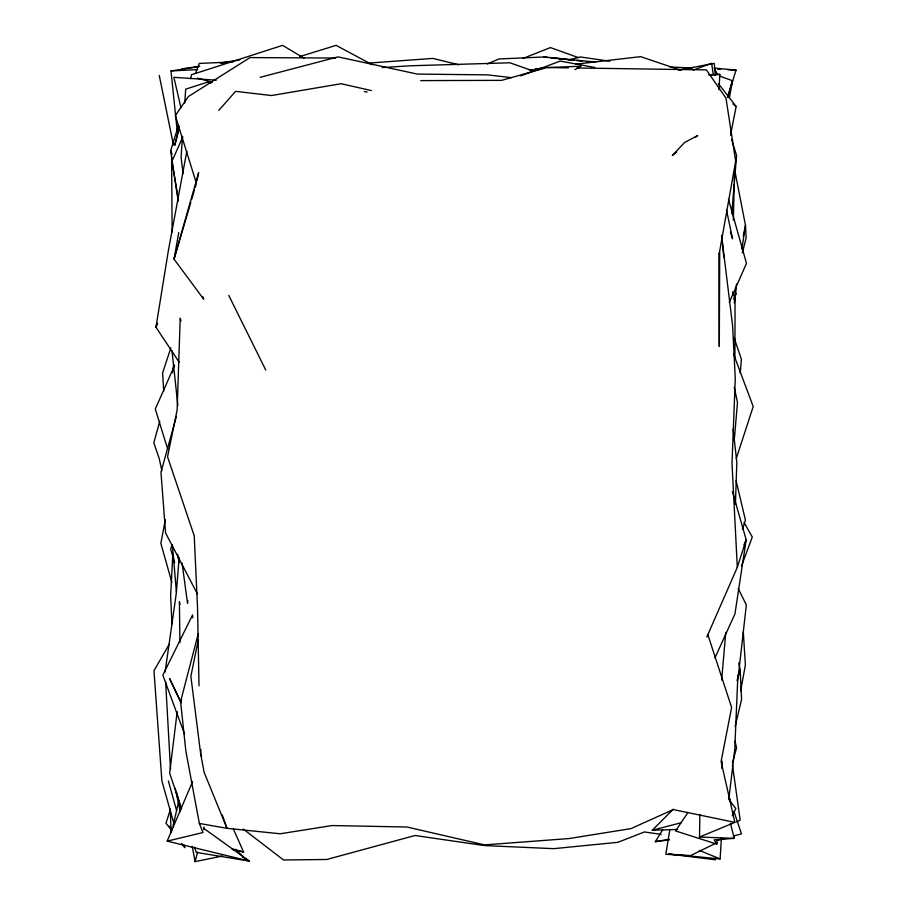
<?xml version="1.0" encoding="UTF-8"?>
<svg xmlns="http://www.w3.org/2000/svg" width="907" height="907" viewBox="0 0 907 907"><rect width="100%" height="100%" fill="white"/><g stroke="black" fill="none" stroke-linecap="round" stroke-linejoin="round"><path stroke-width="1.36" d="M734.919 359.353L735.067 298.471L732.573 291.986M730.418 823.284L734.285 838.351L699.524 837.048L699.864 814.407M734.148 184.087L733.366 220.118M734.228 181.321L734.489 173.033M735.418 504.451L736.824 462.253L733.105 428.977M172.806 554.132L170.641 595.763L171.945 623.971M718.979 89.827L719.852 74.408L708.582 74.839M715.589 859.802L668.663 853.997L720.113 858.918L721.405 838.023M200.923 749.624L200.651 753.796L204.12 772.322L226.988 828.318L280.206 833.771L332.087 825.551L406.971 827.025L484.565 844.905L569.279 838.533L630.932 828.613L673.289 809.577L734.863 822.377L721.099 761.529L731.609 707.471L707.936 634.923M688.028 812.377L675.579 830.937L716.779 844.122L717.063 839.905M721.779 768.376L722.244 761.37M182.5 136.367L181.094 157.194L183.033 173.759M184.756 103.035L185.697 89.158L207.068 82.288L211.161 82.991M179.155 557.714L176.241 593.779L165.085 672.008M731.756 213.825L736.575 155.448L731.586 139.349M740.225 373.299L741.393 359.251L734.103 337.778M734.239 440.473L737.493 402.413L734.239 387.368M721.655 680.08L725.759 632.417M203.769 829.78L204.086 827.059M728.752 799.657L734.761 749.545L737.584 682.529L746.348 604.912L738.139 588.462M187.874 600.513L187.534 603.302L182.092 563.224M177.205 711.587L169.643 773.138L181.649 808.817M172.432 372.8L173.713 364.399M734.251 299.389L734.681 296.589M735.101 293.8L736.586 284.016M741.881 249.096L745.486 225.344L735.021 171.684M669.865 829.406L665.829 854.315L690.635 855.55L717.482 842.444M734.228 302.847L735.804 293.335L735.611 287.7M178.747 232.577L174.031 259.119L203.678 299.185L202.703 296.578M729.421 97.661L732.505 80.734L719.67 76.109M740.656 690.862L745.384 664.944L743.298 631.737M186.853 151.004L168.351 250.706L155.97 327.257L179.155 362.165M165.289 519.745L160.856 543.406L171.876 582.453M730.52 135.188L736.155 106.459L718.389 83.671M198.191 640.331L190.867 676.316L200.651 753.796L201.592 756.461M743.23 236.296L745.486 225.344L746.144 237.906L742.345 252.906M196.978 180.64L198.644 172.613L174.031 259.119L190.833 202.272M734.273 300.081L735.804 293.335L734.035 298.652M178.702 801.187L173.09 825.812L173.486 826.787M179.291 126.288L174.768 145.29L179.053 129.157M190.595 78.773L191.558 74.703L282.61 45.361L304.321 58.32M735.112 726.643L741.575 699.49L740.157 669.819L738.729 662.972M198.191 633.959L180.572 701.644L185.878 751.234L199.359 823.454L202.975 832.558L167.16 841.14L192.545 781.732M222.487 856.015L195.084 861.65L197.635 852.07M159.745 421.302L153.793 442.854L159.133 458.273L161.865 470.608M176.4 416.472L160.97 472.275L165.596 532.987L197.363 593.87M732.459 762.719L736.563 747.901L734.999 741.008M727.743 97.026L732.505 80.734L727.731 96.947M737.006 680.613L740.157 669.819L737.776 676.407M191.626 199.563L194.427 190.085M195.232 187.375L196.422 183.316L175.312 115.631L188.384 96.527L250.015 57.583L335.783 58.037M171.888 545.107L170.686 549.132L174.677 562.725M178.509 125.189L170.675 150.789L178.169 201.241M157.183 323.311L155.97 327.257L157.523 323.346M730.623 87.548L736.065 70.088L714.194 68.059L717.369 74.227M170.244 809.974L165.981 823.216L171.899 830.653M742.425 529.518L745.441 520.153L736.133 480.801M706.791 637.088L737.312 567.294L746.189 539.767L732.391 491.435M736.223 458.67L753.207 406.529L733.434 353.719M170.856 347.903L162.591 373.026L163.736 391.223M741.427 566.195L752.288 537.012L744.001 522.466M195.402 73.501L199.336 63.411L233.031 61.948M181.615 699.036L180.572 701.644L169.541 678.515L181.185 702.766M743.955 544.903L746.189 539.767L734.942 613.948L714.92 657.972M729.251 302.473L746.484 263.37L728.468 199.291M174.62 365.374L155.29 409.068L167.738 449.214M182.772 137.025L171.865 161.514L178.282 198.452M732.266 815.824L735.86 808.602L729.886 801.017M169.167 644.355L153.963 670.749L161.888 780.961L174.121 824.282M669.241 839.961L655.319 841.673L662.722 829.746M218.734 110.45L235.605 91.358L271.499 95.541L341.145 83.716L371.451 90.587M677.699 829.486L652.326 830.2L673.243 809.203M676.701 152.036L672.28 155.516L684.638 142.456L697.698 135.506L695.488 137.252M574.845 69.68L580.99 66.211L547.091 67.549L501.65 80.349L420.746 80.61M736.563 821.969L740.18 820.064L732.437 764.828M487.263 64L498.85 58.978L543.962 56.971L595.876 62.073M699.524 837.048L734.863 822.377M522.999 58.422L550.424 47.583L578.417 57.617M520.72 75.882L560.22 61.075L594.686 67.469M693.209 70.054L711.61 63.286L713.219 74.431M531.423 70.202L543.769 67.923M299.695 56.597L336.123 45.35L372.074 64.635M717.188 840.426L723.945 838.601M733.412 836.039L741.518 833.85L733.933 811.38M260.15 77.344L338.016 56.88L417.265 74.079L487.739 74.884L511.355 77.651M652.326 830.2L681.089 822.762M568.145 59.964L580.537 56.982L609.878 61.257M678.391 70.156L714.251 63.354L715.249 75.394M655.319 841.673L669.128 839.281M197.987 66.869L170.992 70.939L177.319 132.105M220.322 63.127L239.856 59.839M531.615 70.859L538.543 69.816M181.797 68.887L199.778 66.256M221.909 63.025L231.591 61.608M720.657 839.032L724.863 838.522M576.058 64.159L640.637 56.642L680.896 70.27M543.781 68.014L535.345 68.909L538.134 69.329M734.285 838.351L714.104 839.893L716.779 844.122M369.319 63.048L432.809 58.399L458.953 64.828M382.232 67.572L409.896 65.792L509.87 62.798L533.849 71.188M731.881 70.327L736.065 70.088L727.641 69.692M170.992 70.939L197.511 69.646M710.861 74.828L719.852 74.408M547.091 67.549L568.315 67.855M576.807 67.98L706.349 69.907L725.985 98.115L735.656 161.231L719.716 250.922L719.285 346.497L718.843 252.849M670.103 66.982L692.551 68.048M717.822 69.238L720.623 69.363M216.263 80.19L173.861 77.299L180.924 107.559M528.838 69.703L534.45 70.213M553.145 57.867L573.984 60.281M576.761 60.599L582.317 61.245M586.489 61.721L590.65 62.209M543.962 56.971L547.987 57.515M550.674 57.867L556.048 58.581M558.735 58.932L562.759 59.465M661.169 834.395L644.423 831.957L617.894 842.32L553.667 848.669L484.259 845.562L415.032 835.506L326.747 859.485L283.528 859.972L243.235 829.021M199.359 823.454L226.988 828.318L222.294 815.008M364.342 91.516L367.108 92.049M232.691 849.564L243.62 852.036L233.371 828.975M167.16 841.14L249.3 861.06L203.395 828.091M231.659 848.771L243.62 852.036M197.454 78.138L212.363 82.299M699.331 850.415L720.113 858.918M242.611 856.911L249.3 861.06L196.32 852.41L194.54 847.127M732.867 103.931L736.155 106.459M235.616 849.235L243.53 857.274M168.963 826.243L170.947 828.272M181.627 843.442L184.835 847.705L184.11 845.063M228.757 295.41L265.74 370.011M171.808 153.351L170.675 150.789L171.899 154.78M184.586 734.205L162.841 675.103L192.533 615.014L192.772 617.792M728.582 795.518L731.257 803.443M730.43 232.079L732.561 238.768L726.462 209.868M168.362 780.893L176.672 810.801M180.958 320.885L180.21 318.153L177.137 409.964L167.534 456.822L194.234 535.844L197.522 607.486L199.007 685.851M176.593 792.503L180.878 808.919M175.221 788.33L180.289 811.629M159.258 75.462L173.464 145.018M179.96 604.447L179.393 601.681L179.926 642.632M177.591 554.29L179.11 562.567M192.273 846.435L195.084 861.65M721.655 235.435L723.865 257.724M721.553 235.457L732.595 325.613L735.282 378.763L732.006 463.262L737.312 567.294M172.013 350.782L177.84 405.452M172.353 544.608L176.446 592.464M165.63 681.871L170.527 769.238M170.244 809.021L171.151 832.762M171.593 156.99L172.137 232.101"/></g></svg>
